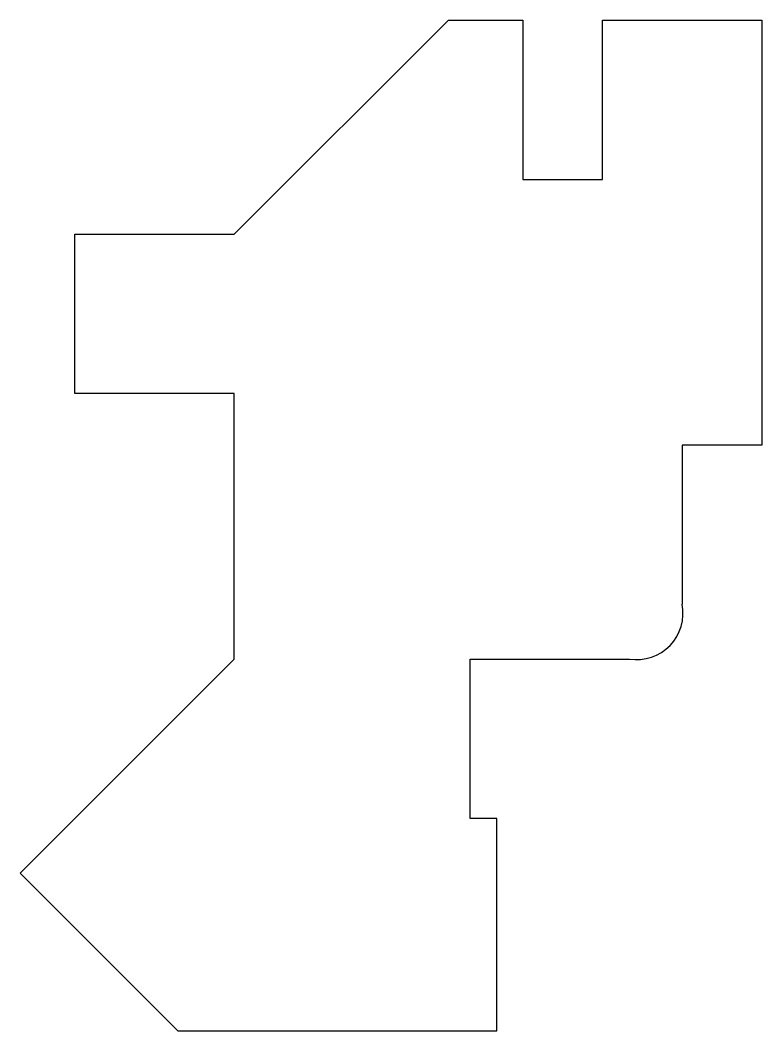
# Model space of a CAD drawing. Header units: inches. Extents: x 30 to 170, y 55 to 245.
import ezdxf

# ---------------------------------------------------------------- set-up
doc = ezdxf.new("R2010")
doc.units = ezdxf.units.IN
doc.header["$MEASUREMENT"] = 0

msp = doc.modelspace()

# ---------------------------------------------------------------- linework, layer by layer
for p, q in [((70.61, 205), (110.91, 245.31)), ((110.91, 245.31), (124.91, 245.31)), ((124.91, 245.31), (124.91, 215.31)), ((139.91, 215.31), (139.91, 245.31)), ((139.91, 245.31), (169.91, 245.31)), ((169.91, 245.31), (169.91, 165.31)), ((124.91, 215.31), (139.91, 215.31)), ((40.61, 175), (40.61, 205)), ((40.61, 205), (70.61, 205)), ((70.61, 175), (40.61, 175)), ((70.61, 125), (70.61, 175)), ((169.91, 165.31), (154.91, 165.31)), ((154.91, 165.31), (154.91, 135.31)), ((30.3, 84.7), (70.61, 125)), ((115, 95), (115, 125)), ((115, 125), (145, 125)), ((120, 95), (115, 95)), ((120, 55), (120, 95)), ((60, 55), (30.3, 84.7)), ((60, 55), (120, 55))]:
    msp.add_line(p, q)
msp.add_arc((146.37, 133.61), 8.71, 260.974, 11.2754)

doc.saveas('drawing.dxf')
